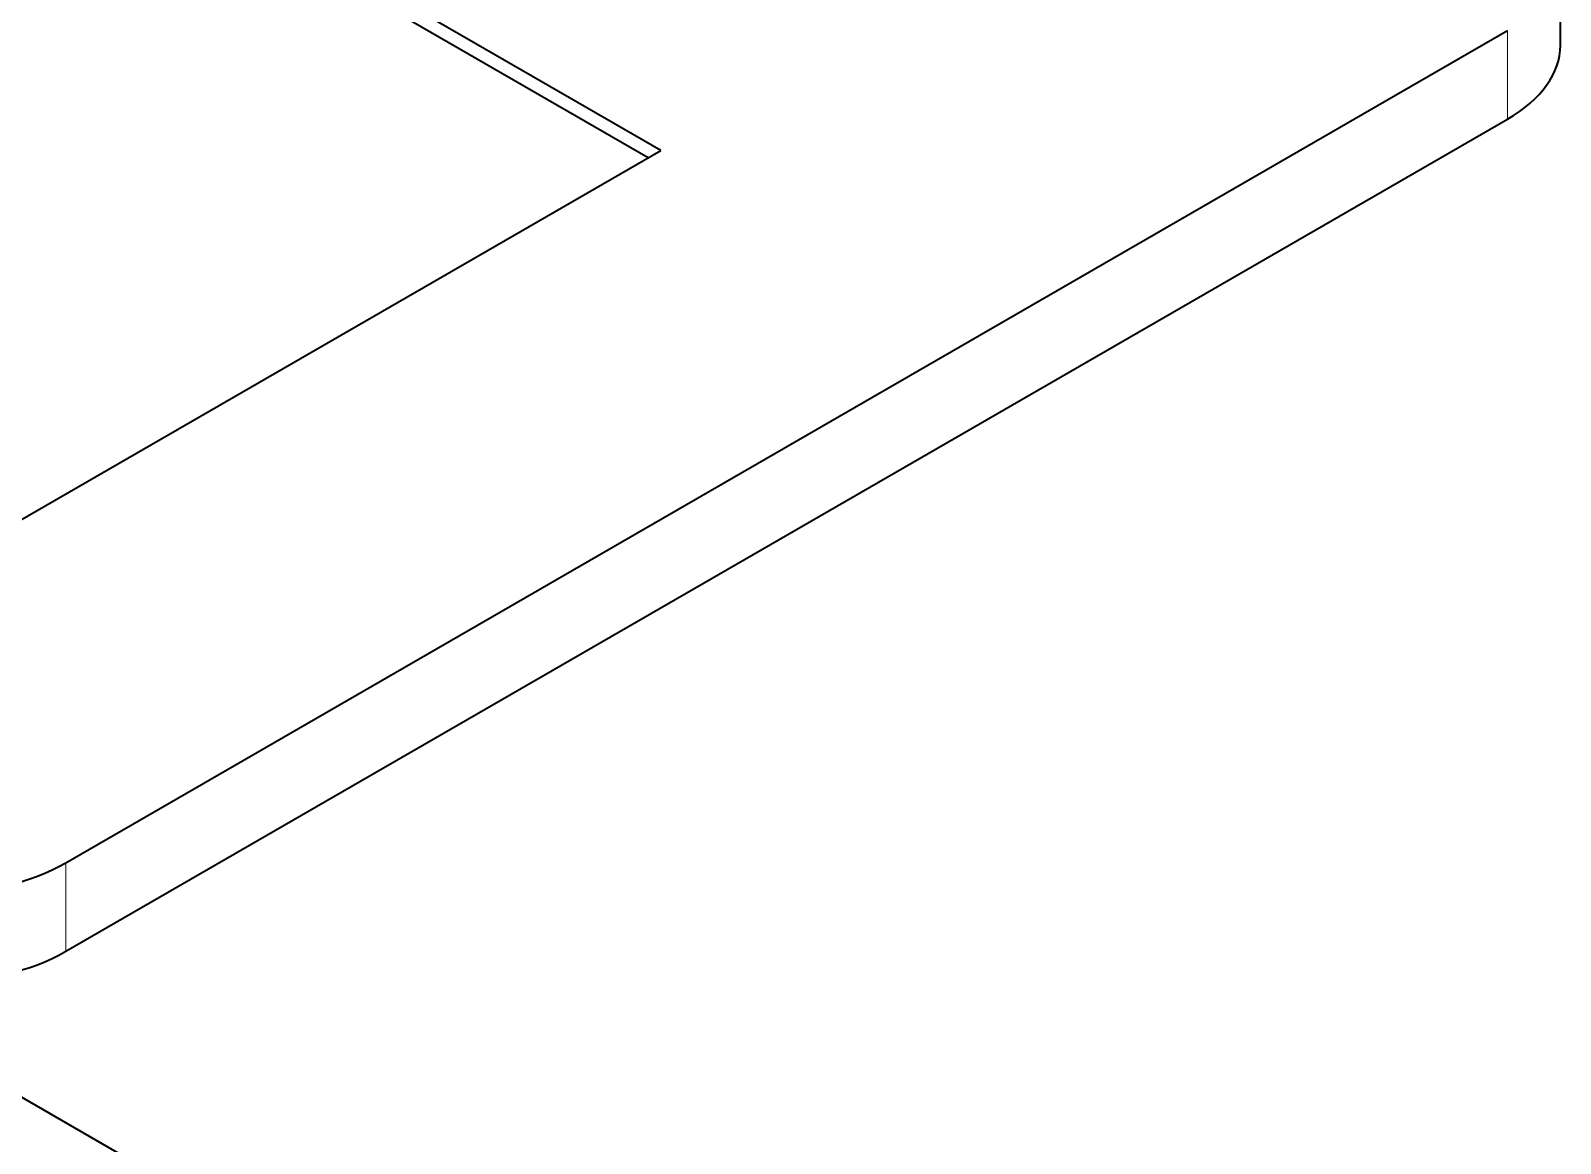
# Model space of a CAD drawing. Extents: x -131 to 1002, y -402 to 783.
# Drawn here: x 723.07 to 765.37, y 560.93 to 591.71 of the extents above; entities that cross this region are included whole.
import ezdxf

# ---------------------------------------------------------------- set-up
doc = ezdxf.new("R2010")
doc.units = 0

msp = doc.modelspace()

# ---------------------------------------------------------------- linework, layer by layer
at = {"color": 7, "lineweight": 35}
for p, q in [((740.501, 588.395), (704.605, 609.119)), ((740.147, 588.191), (704.605, 608.711)), ((724.043, 568.694), (763.909, 591.711)), ((724.043, 566.245), (763.909, 589.262)), ((721.327, 577.325), (740.501, 588.395)), ((763.909, 538.485), (717.41, 565.331))]:
    msp.add_line(p, q, dxfattribs=at)
at = {"color": 7, "lineweight": 35, "ltscale": 0.061237}
msp.add_line((765.374, 591.303), (765.374, 593.753), dxfattribs=at)
at = {"color": 7, "lineweight": 13, "ltscale": 0.061237}
for p, q in [((763.909, 589.262), (763.909, 591.711)), ((724.043, 566.245), (724.043, 568.694))]:
    msp.add_line(p, q, dxfattribs=at)
at = {"color": 7, "lineweight": 35}
for centre, start_param, end_param in [((760.374, 591.303), 5.497787, 6.283185), ((720.507, 570.736), 3.926991, 5.497787), ((720.507, 568.286), 3.926991, 5.497787)]:
    msp.add_ellipse(centre, major_axis=(5, 0), ratio=0.57735, start_param=start_param, end_param=end_param, dxfattribs=at)

doc.saveas('drawing.dxf')
